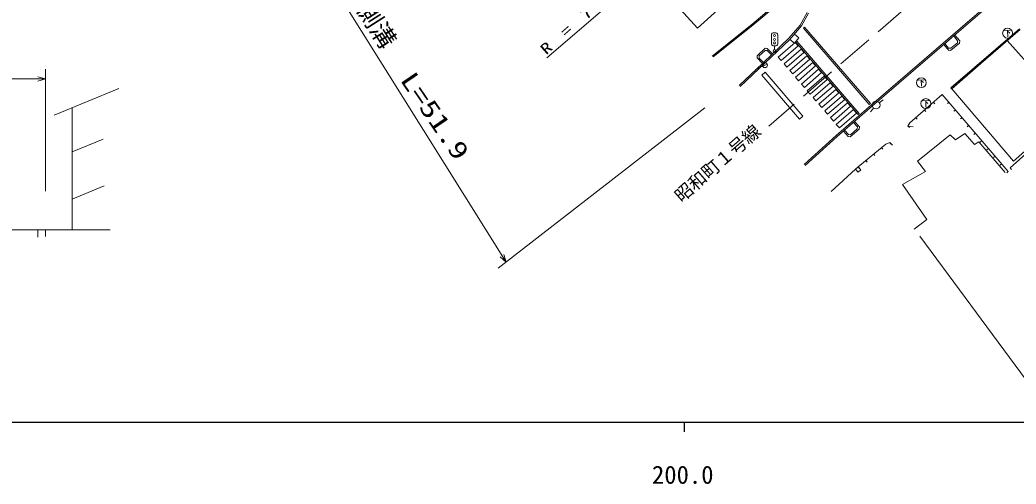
# Model space of a CAD drawing. Units: millimetres, scale not verified. Extents: x 40000 to 680000, y 20000 to 380000.
# Drawn here: x 200742 to 301590, y 198715 to 245728 of the extents above; entities that cross this region are included whole.
import ezdxf
from ezdxf.enums import TextEntityAlignment as Align

# ---------------------------------------------------------------- set-up
doc = ezdxf.new("R2010")
doc.units = ezdxf.units.MM
doc.header["$LTSCALE"] = 1000
doc.linetypes.add('USER5', pattern=[5, 3.75, -1.25])
for name, color, linetype, lineweight in [('M-TTL-BAND', 7, 'Continuous', 25), ('S-BGD', 1, 'Continuous', 13), ('S-BGD-CRST', 4, 'Continuous', 13), ('S-BGD-HTXT', 6, 'Continuous', 13)]:
    doc.layers.add(name, color=color, linetype=linetype, lineweight=lineweight)
doc.styles.add('ＭＳ ゴシック', font='')
doc.styles.get('ＭＳ ゴシック').set_extended_font_data('MS Gothic')

# ---------------------------------------------------------------- blocks, each defined once
blk = doc.blocks.new('BUHIN2')
at = {"layer": 'S-BGD'}
blk.add_line((0, 0), (-83, 182), dxfattribs=at)
blk = doc.blocks.new('BUHIN3')
at = {"layer": 'S-BGD'}
blk.add_line((0, 0), (184, 78), dxfattribs=at)
blk = doc.blocks.new('BUHIN7')
at = {"layer": 'S-BGD'}
for p, q in [((-51, -180), (-207, 58)), ((-77, -274), (99, 351)), ((216, -357), (-371, -192))]:
    blk.add_line(p, q, dxfattribs=at)
blk.add_circle((0, 0), 498, dxfattribs=at)
blk = doc.blocks.new('BUHIN42')
at = {"layer": 'S-BGD'}
blk.add_circle((0, 0), 398, dxfattribs=at)
blk = doc.blocks.new('BUHIN148')
at = {"layer": 'S-BGD'}
blk.add_line((-1287, -161), (0, 0), dxfattribs=at)
blk.add_circle((-1038, -130), 250, dxfattribs=at)
blk = doc.blocks.new('BUHIN198')
at = {"layer": 'S-BGD'}
blk.add_line((0, 0), (-80, 183), dxfattribs=at)
blk = doc.blocks.new('BUHIN201')
at = {"layer": 'S-BGD'}
blk.add_line((0, 0), (-76, 185), dxfattribs=at)
blk = doc.blocks.new('BUHIN220')
at = {"layer": 'S-BGD-CRST'}
blk.add_lwpolyline([(650, -432), (0, 0), (780, -22)], dxfattribs=at)

msp = doc.modelspace()

# ---------------------------------------------------------------- linework, layer by layer
at = {"layer": 'M-TTL-BAND'}
for p, q in [((40000, 205000), (579000, 205000)), ((268000, 205000), (268000, 204000))]:
    msp.add_line(p, q, dxfattribs=at)
at = {"layer": 'S-BGD'}
for p, q in [((269346, 244890), (256338, 259232)), ((276279, 251178), (269346, 244890)), ((274853, 245272), (277284, 247313)), ((274931, 245180), (277391, 247247)), ((286969, 237134), (298848, 247366)), ((287067, 237020), (298935, 247244)), ((280448, 246483), (279731, 245197)), ((280582, 246416), (279862, 245124)), ((274853, 245272), (270827, 242053)), ((274931, 245180), (270929, 241982)), ((279731, 245197), (278587, 243864)), ((278691, 243755), (279862, 245124)), ((279602, 243923), (279152, 244295)), ((280173, 244986), (280059, 244888)), ((286732, 237169), (280059, 244888)), ((280173, 244986), (286845, 237267)), ((301940, 244831), (294972, 238834)), ((302006, 244756), (295037, 238758)), ((295675, 243625), (295287, 244101)), ((295886, 243603), (295401, 244199)), ((278691, 243755), (273669, 238987)), ((278587, 243864), (276926, 242287)), ((277147, 242717), (277145, 243092)), ((277511, 241960), (279236, 243452)), ((277805, 241619), (279531, 243111)), ((278691, 243755), (279150, 243376)), ((279150, 243376), (279602, 243923)), ((279532, 243113), (279236, 243452)), ((279271, 243492), (279384, 243590)), ((285606, 236158), (279271, 243492)), ((279384, 243590), (285720, 236256)), ((294277, 243231), (294737, 242667)), ((294391, 243329), (294759, 242878)), ((294948, 242645), (295860, 243388)), ((294970, 242856), (295654, 243414)), ((300704, 243644), (295073, 238746)), ((295675, 243625), (295654, 243414)), ((295886, 243603), (295860, 243388)), ((300704, 243644), (307050, 236477)), ((275381, 242089), (275375, 241877)), ((276183, 242851), (275381, 242089)), ((275595, 242081), (275590, 241869)), ((275595, 242081), (276181, 242637)), ((275906, 241318), (276926, 242287)), ((276393, 242632), (276181, 242637)), ((276396, 242846), (276183, 242851)), ((276818, 242184), (276393, 242632)), ((276924, 242290), (276396, 242846)), ((278099, 241278), (279825, 242770)), ((278394, 240938), (280119, 242430)), ((278688, 240597), (280413, 242089)), ((280125, 242435), (279829, 242774)), ((280717, 241757), (280413, 242089)), ((294948, 242645), (294737, 242667)), ((294970, 242856), (294759, 242878)), ((275906, 241318), (273566, 239096)), ((275903, 241320), (275375, 241877)), ((276015, 241421), (275590, 241869)), ((277511, 241960), (277805, 241619)), ((278099, 241278), (278394, 240938)), ((278982, 240257), (280707, 241749)), ((279276, 239916), (281001, 241408)), ((279570, 239575), (281295, 241068)), ((281295, 241068), (281001, 241408)), ((276190, 240424), (275849, 240131)), ((275849, 240131), (279656, 235692)), ((276190, 240424), (279997, 235984)), ((278688, 240597), (278982, 240257)), ((279864, 239235), (281590, 240727)), ((280158, 238894), (281884, 240387)), ((280452, 238554), (282178, 240046)), ((281884, 240387), (281590, 240727)), ((282472, 239705), (282178, 240046)), ((279276, 239916), (279570, 239575)), ((279864, 239235), (280158, 238894)), ((280746, 238213), (282472, 239705)), ((281040, 237872), (282766, 239365)), ((281334, 237532), (283060, 239024)), ((283060, 239024), (282766, 239365)), ((280452, 238554), (280746, 238213)), ((281628, 237191), (283354, 238684)), ((281923, 236851), (283649, 238343)), ((282217, 236510), (283943, 238003)), ((283649, 238343), (283354, 238684)), ((284237, 237662), (283943, 238003)), ((294116, 238164), (300793, 230366)), ((294972, 238834), (295037, 238758)), ((295073, 238746), (301330, 231412)), ((310059, 238910), (301007, 230739)), ((281040, 237872), (281334, 237532)), ((281628, 237191), (281923, 236851)), ((282511, 236169), (284237, 237662)), ((282805, 235829), (284531, 237321)), ((286969, 237134), (283362, 234019)), ((287067, 237020), (283464, 233908)), ((284825, 236981), (284531, 237321)), ((286845, 237267), (286732, 237169)), ((287722, 237329), (288124, 237626)), ((279997, 235984), (279656, 235692)), ((282217, 236510), (282511, 236169)), ((283099, 235488), (284825, 236981)), ((283393, 235148), (285119, 236640)), ((285423, 236289), (283699, 234793)), ((285119, 236640), (285423, 236289)), ((285606, 236158), (285720, 236256)), ((287179, 236819), (286859, 236435)), ((307050, 236477), (301330, 231412)), ((282805, 235829), (283099, 235488)), ((283699, 234793), (283393, 235148)), ((285520, 234902), (285134, 235350)), ((285732, 234887), (285247, 235448)), ((283362, 234019), (280148, 231083)), ((284110, 234467), (284595, 233905)), ((284224, 234565), (284611, 234117)), ((284822, 234101), (284611, 234117)), ((284807, 233890), (285716, 234675)), ((284822, 234101), (285505, 234691)), ((285520, 234902), (285505, 234691)), ((285732, 234887), (285716, 234675)), ((290637, 234951), (291161, 234883)), ((290637, 234951), (290808, 234848)), ((294905, 234088), (291605, 231413)), ((295459, 233577), (294905, 234088)), ((296404, 234236), (295459, 233577)), ((297372, 233093), (296404, 234236)), ((283464, 233908), (280249, 230972)), ((284807, 233890), (284595, 233905)), ((288809, 233313), (289070, 233029)), ((288809, 233313), (288881, 233127)), ((297830, 233385), (297372, 233093)), ((297830, 233385), (300491, 230268)), ((291605, 231413), (292420, 230368)), ((285345, 230601), (282872, 228342)), ((285617, 230831), (285345, 230601)), ((285345, 230601), (285592, 230309)), ((285592, 230309), (285864, 230539)), ((285864, 230539), (285617, 230831)), ((292420, 230368), (290087, 229054)), ((290087, 229054), (292559, 225518)), ((292559, 225518), (291269, 224538))]:
    msp.add_line(p, q, dxfattribs=at)
at = {"layer": 'S-BGD', "linetype": 'USER5'}
msp.add_line((298053, 253514), (276549, 234980), dxfattribs=at)
at = {"layer": 'S-BGD'}
msp.add_lwpolyline([(277020, 243092), (276915, 243131), (276859, 243191), (276819, 243291), (276815, 244216), (276840, 244301), (276904, 244381), (277014, 244417), (277264, 244418), (277374, 244383), (277435, 244309), (277465, 244219), (277469, 243294), (277439, 243199), (277385, 243138), (277270, 243093)], close=True, dxfattribs=at)
for points in [[(294116, 238164), (290845, 235296), (290637, 234951)], [(288809, 233313), (288395, 233153), (285617, 230831)]]:
    msp.add_lwpolyline(points, dxfattribs=at)
for centre, radius in [((277140, 244142), 100), ((277142, 243757), 100), ((277144, 243392), 100), ((277147, 242567), 150)]:
    msp.add_circle(centre, radius, dxfattribs=at)
at = {"layer": 'S-BGD-CRST'}
for p, q in [((203316, 228387), (203316, 240754)), ((181816, 239754), (203316, 239754)), ((204201, 236079), (210754, 238794)), ((206048, 224463), (206048, 236844)), ((206048, 232360), (209169, 233653)), ((206048, 227583), (209264, 228916)), ((182454, 224463), (209876, 224463)), ((202566, 223708), (202566, 224463)), ((203316, 223797), (203316, 224463))]:
    msp.add_line(p, q, dxfattribs=at)
at = {"layer": 'S-BGD-HTXT'}
for p, q in [((285075, 268572), (254101, 241877)), ((249954, 221202), (224136, 262519)), ((270092, 236824), (249164, 220589)), ((291830, 223840), (303803, 207645))]:
    msp.add_line(p, q, dxfattribs=at)
msp.add_lwpolyline([(249739, 221952), (249954, 221202), (249375, 221725)], dxfattribs=at)

# ---------------------------------------------------------------- block references
at = {"rotation": 197.55165}
for name, p in [('BUHIN7', (300728, 244388)), ('BUHIN148', (275215, 240717)), ('BUHIN220', (203316, 239754)), ('BUHIN7', (291991, 239366)), ('BUHIN3', (294116, 238164)), ('BUHIN198', (294116, 238164)), ('BUHIN42', (287420, 237107)), ('BUHIN7', (292456, 237259)), ('BUHIN198', (293223, 237380)), ('BUHIN3', (294784, 237384)), ('BUHIN198', (292329, 236597)), ('BUHIN3', (295452, 236604)), ('BUHIN198', (291435, 235814)), ('BUHIN3', (296119, 235825)), ('BUHIN3', (296787, 235045)), ('BUHIN3', (297455, 234265)), ('BUHIN3', (298122, 233485)), ('BUHIN201', (287177, 232134)), ('BUHIN201', (287956, 232786)), ('BUHIN3', (298790, 232705)), ('BUHIN201', (286397, 231483)), ('BUHIN3', (299458, 231926)), ('BUHIN3', (300126, 231146)), ('BUHIN201', (285617, 230831)), ('BUHIN3', (300793, 230366)), ('BUHIN2', (301007, 230739))]:
    msp.add_blockref(name, p, dxfattribs=at)

# ---------------------------------------------------------------- texts
at = {"layer": 'M-TTL-BAND', "style": 'ＭＳ ゴシック'}
msp.add_text('200.0', height=1833, dxfattribs=at).set_placement((267844, 198195), align=Align.BOTTOM_CENTER)
at = {"layer": 'S-BGD', "style": 'ＭＳ ゴシック'}
msp.add_text('昭和町１号線', height=1320, rotation=41, dxfattribs=at).set_placement((267986, 226869), align=Align.BOTTOM_LEFT)
at = {"layer": 'S-BGD-HTXT', "style": 'ＭＳ ゴシック'}
msp.add_text('円形側溝', height=1833, rotation=302.6, dxfattribs=at).set_placement((231580, 250759), align=Align.BOTTOM_LEFT)
at = {"layer": 'S-BGD-HTXT', "style": 'ＭＳ ゴシック', "width": 1.35}
msp.add_text('L=51.9', height=1833, rotation=304.3, dxfattribs=at).set_placement((238710, 239351), align=Align.BOTTOM_LEFT)
at = {"layer": 'S-BGD-HTXT', "insert": (254021, 242118), "char_height": 1100, "attachment_point": 7, "rotation": 41.1, "style": 'ＭＳ ゴシック'}
msp.add_mtext('\\T1.33;\\W1.35;R\\~=\\~70.00', dxfattribs=at)

doc.saveas('drawing.dxf')
